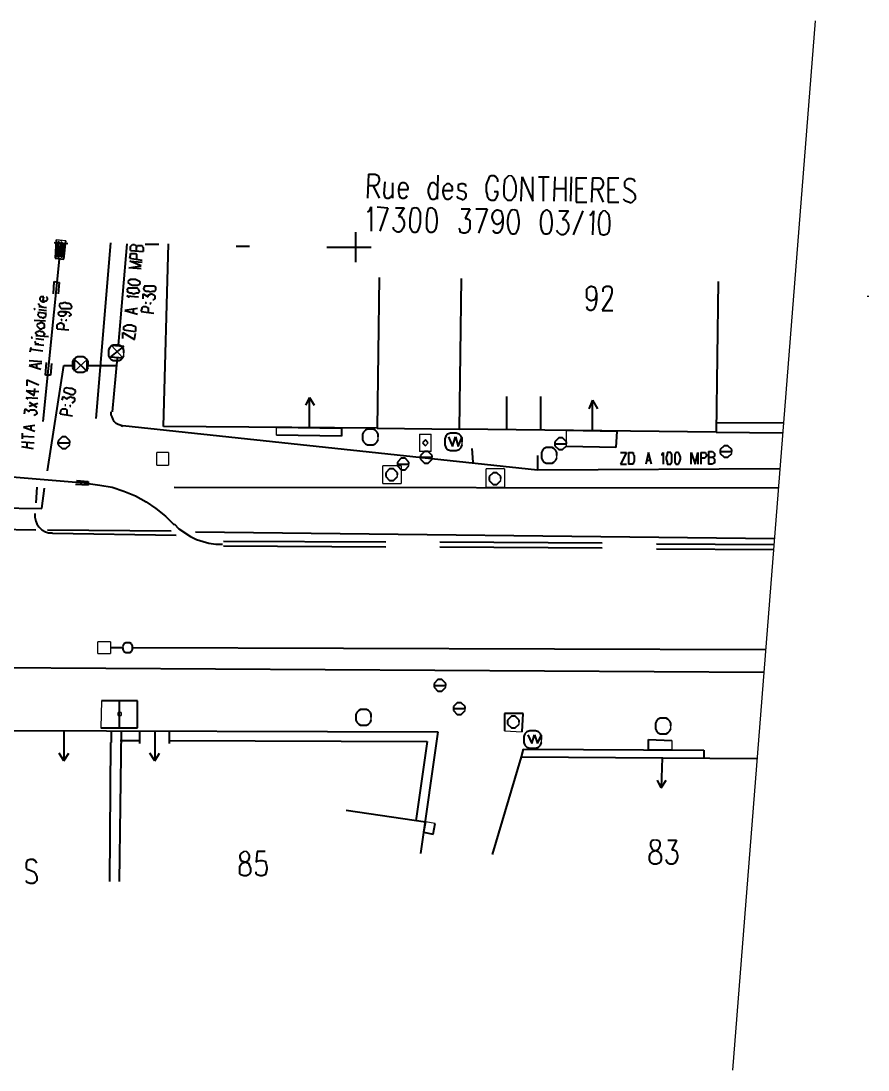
# Model space of a CAD drawing. Header units: inches. Extents: x 4.4 to 73.2, y 8.4 to 48.8.
# Drawn here: x 45.09 to 73.19, y 14.02 to 48.82 of the extents above; entities that cross this region are included whole.
import ezdxf

# ---------------------------------------------------------------- set-up
doc = ezdxf.new("R2010")
doc.units = ezdxf.units.IN
doc.header["$MEASUREMENT"] = 0
doc.layers.add('at_Entity', color=7, linetype='Continuous')

msp = doc.modelspace()

# ---------------------------------------------------------------- linework, layer by layer
msp.add_line((71.441, 48.821), (68.694, 14.019))
at = {"layer": 'at_Entity', "color": 0, "lineweight": 40}
for p, q in [((56.615, 43.742), (56.582, 42.94)), ((56.615, 43.742), (56.839, 43.742)), ((56.839, 43.742), (56.903, 43.71)), ((56.903, 43.71), (56.935, 43.678)), ((56.967, 43.517), (56.903, 43.389)), ((56.935, 43.678), (56.967, 43.581)), ((56.967, 43.581), (56.967, 43.517)), ((58.923, 43.71), (58.891, 42.908)), ((60.591, 43.549), (60.559, 43.485)), ((60.623, 43.646), (60.591, 43.549)), ((60.687, 43.678), (60.623, 43.646)), ((60.783, 43.678), (60.687, 43.678)), ((60.847, 43.646), (60.783, 43.678)), ((60.911, 43.549), (60.847, 43.646)), ((60.911, 43.485), (60.911, 43.549)), ((61.264, 43.678), (61.136, 43.549)), ((61.136, 43.549), (61.136, 43.485)), ((61.424, 43.613), (61.36, 43.678)), ((61.488, 43.485), (61.424, 43.613)), ((61.681, 42.844), (61.713, 43.646)), ((61.713, 43.646), (62.066, 42.844)), ((62.066, 42.844), (62.066, 43.646)), ((62.258, 43.646), (62.611, 43.646)), ((62.418, 43.646), (62.418, 42.844)), ((62.803, 43.646), (62.771, 42.844)), ((63.156, 43.646), (63.156, 42.844)), ((63.348, 43.646), (63.316, 42.844)), ((63.509, 43.613), (63.509, 42.812)), ((63.509, 43.613), (63.861, 43.613)), ((64.054, 43.613), (64.022, 42.812)), ((64.054, 43.613), (64.278, 43.613)), ((64.278, 43.613), (64.342, 43.581)), ((64.342, 43.581), (64.374, 43.549)), ((64.374, 43.549), (64.406, 43.453)), ((64.567, 43.613), (64.567, 42.812)), ((64.567, 43.613), (64.919, 43.613)), ((65.176, 43.549), (65.112, 43.485)), ((65.24, 43.581), (65.176, 43.549)), ((65.336, 43.581), (65.24, 43.581)), ((65.432, 43.549), (65.336, 43.581)), ((65.465, 43.485), (65.432, 43.549)), ((56.839, 43.357), (56.582, 43.357)), ((56.775, 43.357), (56.967, 42.94)), ((56.903, 43.389), (56.839, 43.357)), ((57.16, 43.485), (57.128, 43.1)), ((57.416, 43.453), (57.416, 42.94)), ((57.641, 43.357), (57.609, 43.229)), ((57.609, 43.229), (57.929, 43.229)), ((57.609, 43.229), (57.609, 43.165)), ((57.609, 43.165), (57.641, 43.036)), ((57.673, 43.421), (57.641, 43.357)), ((57.737, 43.453), (57.673, 43.421)), ((57.801, 43.453), (57.737, 43.453)), ((57.865, 43.421), (57.801, 43.453)), ((57.897, 43.389), (57.865, 43.421)), ((57.929, 43.293), (57.897, 43.389)), ((57.929, 43.229), (57.929, 43.293)), ((58.667, 43.421), (58.603, 43.229)), ((58.603, 43.229), (58.603, 43.133)), ((58.731, 43.453), (58.667, 43.421)), ((58.795, 43.453), (58.731, 43.453)), ((58.923, 43.325), (58.795, 43.453)), ((59.116, 43.325), (59.084, 43.197)), ((59.084, 43.197), (59.404, 43.197)), ((59.084, 43.197), (59.084, 43.133)), ((59.212, 43.421), (59.116, 43.325)), ((59.308, 43.421), (59.212, 43.421)), ((59.372, 43.357), (59.308, 43.421)), ((59.404, 43.293), (59.372, 43.357)), ((59.404, 43.197), (59.404, 43.293)), ((59.693, 43.421), (59.597, 43.389)), ((59.597, 43.389), (59.597, 43.229)), ((59.597, 43.229), (59.661, 43.197)), ((59.661, 43.197), (59.789, 43.165)), ((59.757, 43.421), (59.693, 43.421)), ((59.853, 43.389), (59.757, 43.421)), ((59.789, 43.165), (59.853, 43.1)), ((59.853, 43.325), (59.853, 43.389)), ((60.559, 43.485), (60.526, 43.389)), ((60.526, 43.389), (60.526, 43.165)), ((60.526, 43.165), (60.559, 43.068)), ((60.783, 43.165), (60.911, 43.165)), ((60.911, 43.068), (60.911, 43.165)), ((61.136, 43.485), (61.104, 43.357)), ((61.104, 43.357), (61.104, 43.068)), ((61.521, 43.357), (61.488, 43.485)), ((61.488, 43.036), (61.521, 43.165)), ((61.521, 43.165), (61.521, 43.357)), ((62.771, 43.261), (63.156, 43.261)), ((63.509, 43.261), (63.733, 43.261)), ((64.278, 43.229), (64.022, 43.229)), ((64.214, 43.229), (64.406, 42.812)), ((64.342, 43.261), (64.278, 43.229)), ((64.406, 43.389), (64.342, 43.261)), ((64.406, 43.453), (64.406, 43.389)), ((64.567, 43.229), (64.791, 43.229)), ((65.112, 43.485), (65.112, 43.325)), ((65.112, 43.325), (65.144, 43.293)), ((65.144, 43.293), (65.208, 43.261)), ((65.208, 43.261), (65.368, 43.165)), ((65.368, 43.165), (65.432, 43.1)), ((57.128, 43.1), (57.16, 42.972)), ((57.16, 42.972), (57.224, 42.94)), ((57.224, 42.94), (57.288, 42.94)), ((57.288, 42.94), (57.352, 42.972)), ((57.352, 42.972), (57.416, 43.068)), ((57.641, 43.036), (57.673, 42.972)), ((57.673, 42.972), (57.737, 42.94)), ((57.737, 42.94), (57.801, 42.94)), ((57.801, 42.94), (57.865, 42.972)), ((57.865, 42.972), (57.897, 43.036)), ((58.603, 43.133), (58.667, 42.94)), ((58.667, 42.94), (58.731, 42.908)), ((58.731, 42.908), (58.795, 42.908)), ((58.795, 42.908), (58.859, 42.94)), ((58.859, 42.94), (58.891, 43.004)), ((59.084, 43.133), (59.116, 43.004)), ((59.116, 43.004), (59.148, 42.94)), ((59.148, 42.94), (59.212, 42.908)), ((59.212, 42.908), (59.276, 42.908)), ((59.276, 42.908), (59.34, 42.94)), ((59.34, 42.94), (59.404, 43.004)), ((59.597, 42.94), (59.565, 43.004)), ((59.693, 42.908), (59.597, 42.94)), ((59.757, 42.876), (59.693, 42.908)), ((59.821, 42.94), (59.757, 42.876)), ((59.853, 43.004), (59.821, 42.94)), ((59.853, 43.1), (59.853, 43.004)), ((60.559, 43.068), (60.559, 43.004)), ((60.559, 43.004), (60.623, 42.908)), ((60.623, 42.908), (60.687, 42.876)), ((60.687, 42.876), (60.783, 42.876)), ((60.783, 42.876), (60.847, 42.908)), ((60.847, 42.908), (60.879, 42.972)), ((60.879, 42.972), (60.911, 43.068)), ((61.104, 43.068), (61.136, 42.972)), ((61.136, 42.972), (61.232, 42.876)), ((61.232, 42.876), (61.36, 42.876)), ((61.36, 42.876), (61.456, 42.972)), ((61.456, 42.972), (61.488, 43.036)), ((63.509, 42.812), (63.861, 42.812)), ((64.567, 42.812), (64.919, 42.812)), ((65.144, 42.844), (65.08, 42.908)), ((65.24, 42.812), (65.144, 42.844)), ((65.336, 42.78), (65.24, 42.812)), ((65.465, 42.908), (65.336, 42.78)), ((65.432, 43.1), (65.465, 43.004)), ((65.465, 43.004), (65.465, 42.908)), ((56.582, 42.491), (56.647, 42.523)), ((56.647, 42.523), (56.711, 42.652)), ((56.711, 42.652), (56.711, 41.85)), ((56.903, 42.652), (57.256, 42.619)), ((57.256, 42.619), (56.999, 41.85)), ((57.512, 42.619), (57.801, 42.619)), ((57.801, 42.619), (57.609, 42.331)), ((58.025, 42.459), (57.993, 42.267)), ((58.057, 42.587), (58.025, 42.459)), ((58.154, 42.619), (58.057, 42.587)), ((58.282, 42.587), (58.186, 42.619)), ((58.346, 42.459), (58.282, 42.587)), ((58.346, 42.138), (58.346, 42.459)), ((58.57, 42.459), (58.538, 42.267)), ((58.603, 42.587), (58.57, 42.459)), ((58.699, 42.619), (58.603, 42.587)), ((58.827, 42.555), (58.731, 42.619)), ((58.859, 42.459), (58.827, 42.555)), ((58.891, 42.267), (58.859, 42.459)), ((59.693, 42.587), (59.981, 42.587)), ((59.981, 42.587), (59.821, 42.267)), ((60.174, 42.587), (60.559, 42.587)), ((60.559, 42.587), (60.27, 41.786)), ((60.719, 42.331), (60.751, 42.459)), ((60.751, 42.459), (60.815, 42.523)), ((60.815, 42.523), (60.879, 42.555)), ((60.879, 42.555), (60.911, 42.555)), ((60.911, 42.555), (61.007, 42.523)), ((61.007, 42.523), (61.04, 42.459)), ((61.04, 42.459), (61.072, 42.299)), ((61.328, 42.523), (61.264, 42.395)), ((61.392, 42.555), (61.328, 42.523)), ((61.553, 42.523), (61.456, 42.555)), ((61.585, 42.395), (61.553, 42.523)), ((62.418, 42.491), (62.354, 42.395)), ((62.515, 42.555), (62.418, 42.491)), ((62.643, 42.491), (62.547, 42.555)), ((62.675, 42.395), (62.643, 42.491)), ((62.931, 42.523), (63.252, 42.523)), ((63.252, 42.523), (63.06, 42.235)), ((63.733, 42.523), (63.412, 41.722)), ((63.99, 42.395), (64.086, 42.523)), ((64.086, 42.523), (64.054, 41.722)), ((64.342, 42.459), (64.278, 42.363)), ((64.406, 42.523), (64.342, 42.459)), ((64.535, 42.459), (64.471, 42.523)), ((64.599, 42.363), (64.535, 42.459)), ((57.609, 42.331), (57.705, 42.331)), ((57.705, 42.331), (57.737, 42.267)), ((57.737, 42.267), (57.769, 42.235)), ((57.769, 42.235), (57.801, 42.138)), ((57.801, 42.138), (57.801, 42.042)), ((57.993, 42.267), (57.993, 41.978)), ((58.314, 41.978), (58.346, 42.138)), ((58.538, 42.267), (58.538, 41.946)), ((58.859, 41.946), (58.891, 42.138)), ((58.891, 42.138), (58.891, 42.267)), ((59.821, 42.267), (59.885, 42.267)), ((59.885, 42.267), (59.949, 42.235)), ((59.949, 42.235), (59.981, 42.203)), ((59.981, 42.203), (59.981, 41.914)), ((60.719, 42.299), (60.719, 42.331)), ((60.751, 42.203), (60.719, 42.299)), ((60.815, 42.106), (60.751, 42.203)), ((61.04, 42.171), (60.975, 42.106)), ((61.072, 42.299), (61.04, 42.171)), ((61.072, 42.299), (61.072, 42.106)), ((61.264, 42.395), (61.232, 42.203)), ((61.232, 42.203), (61.232, 42.106)), ((61.617, 42.203), (61.585, 42.395)), ((61.617, 42.106), (61.617, 42.203)), ((62.354, 42.395), (62.322, 42.203)), ((62.322, 42.203), (62.322, 42.074)), ((62.707, 42.203), (62.675, 42.395)), ((62.707, 42.074), (62.707, 42.203)), ((63.06, 42.235), (63.156, 42.235)), ((63.156, 42.235), (63.188, 42.171)), ((63.188, 42.171), (63.22, 42.138)), ((63.22, 42.138), (63.252, 42.042)), ((63.957, 42.363), (63.99, 42.395)), ((64.278, 42.363), (64.246, 42.171)), ((64.246, 42.171), (64.246, 42.042)), ((64.631, 42.171), (64.599, 42.363)), ((64.631, 42.042), (64.631, 42.171)), ((57.448, 41.914), (57.448, 41.978)), ((57.48, 41.882), (57.448, 41.914)), ((57.576, 41.818), (57.48, 41.882)), ((57.641, 41.818), (57.576, 41.818)), ((57.705, 41.85), (57.641, 41.818)), ((57.769, 41.946), (57.705, 41.85)), ((57.801, 42.042), (57.769, 41.946)), ((57.993, 41.978), (58.057, 41.85)), ((58.057, 41.85), (58.122, 41.818)), ((58.122, 41.818), (58.186, 41.818)), ((58.186, 41.818), (58.25, 41.85)), ((58.25, 41.85), (58.314, 41.978)), ((58.538, 41.946), (58.603, 41.85)), ((58.603, 41.85), (58.667, 41.818)), ((58.667, 41.818), (58.731, 41.818)), ((58.731, 41.818), (58.795, 41.85)), ((58.795, 41.85), (58.859, 41.946)), ((59.661, 41.882), (59.629, 41.946)), ((59.661, 41.818), (59.661, 41.882)), ((59.757, 41.786), (59.661, 41.818)), ((59.821, 41.786), (59.757, 41.786)), ((59.917, 41.818), (59.821, 41.786)), ((59.981, 41.914), (59.917, 41.818)), ((60.783, 41.818), (60.751, 41.882)), ((60.847, 41.786), (60.783, 41.818)), ((60.879, 42.074), (60.815, 42.106)), ((60.911, 41.786), (60.847, 41.786)), ((60.911, 42.074), (60.879, 42.074)), ((60.975, 42.106), (60.911, 42.074)), ((60.975, 41.818), (60.911, 41.786)), ((61.04, 41.914), (60.975, 41.818)), ((61.072, 42.106), (61.04, 41.914)), ((61.232, 42.106), (61.264, 41.914)), ((61.264, 41.914), (61.328, 41.786)), ((61.328, 41.786), (61.392, 41.754)), ((61.456, 41.754), (61.521, 41.786)), ((61.521, 41.786), (61.585, 41.914)), ((61.585, 41.914), (61.617, 42.106)), ((62.322, 42.074), (62.354, 41.882)), ((62.354, 41.882), (62.418, 41.786)), ((62.418, 41.786), (62.482, 41.754)), ((62.547, 41.754), (62.611, 41.786)), ((62.611, 41.786), (62.675, 41.882)), ((62.675, 41.882), (62.707, 42.074)), ((62.899, 41.818), (62.867, 41.882)), ((62.996, 41.722), (62.899, 41.818)), ((63.22, 41.85), (63.156, 41.754)), ((63.252, 41.946), (63.22, 41.85)), ((63.252, 42.042), (63.252, 41.946)), ((64.246, 42.042), (64.278, 41.85)), ((64.278, 41.85), (64.31, 41.754)), ((64.535, 41.754), (64.599, 41.85)), ((64.599, 41.85), (64.631, 42.042)), ((61.392, 41.754), (61.456, 41.754)), ((62.482, 41.754), (62.547, 41.754)), ((63.092, 41.722), (62.996, 41.722)), ((63.156, 41.754), (63.092, 41.722)), ((64.31, 41.754), (64.406, 41.722)), ((64.406, 41.722), (64.439, 41.722)), ((64.439, 41.722), (64.535, 41.754)), ((63.925, 39.99), (63.99, 40.022)), ((63.99, 40.022), (64.022, 40.022)), ((64.022, 40.022), (64.118, 39.99)), ((64.439, 39.99), (64.503, 40.022)), ((64.503, 40.022), (64.599, 40.022)), ((64.599, 40.022), (64.663, 39.99)), ((63.861, 39.926), (63.925, 39.99)), ((63.861, 39.637), (63.861, 39.926)), ((64.118, 39.99), (64.15, 39.926)), ((64.15, 39.926), (64.182, 39.766)), ((64.182, 39.766), (64.15, 39.637)), ((64.182, 39.766), (64.182, 39.573)), ((64.406, 39.926), (64.439, 39.99)), ((64.406, 39.83), (64.406, 39.926)), ((64.695, 39.798), (64.631, 39.605)), ((64.663, 39.99), (64.695, 39.926)), ((64.695, 39.926), (64.695, 39.798)), ((73.192, 39.669), (73.192, 39.702)), ((63.925, 39.573), (63.861, 39.637)), ((63.893, 39.253), (63.861, 39.349)), ((63.99, 39.541), (63.925, 39.573)), ((64.022, 39.541), (63.99, 39.541)), ((64.118, 39.573), (64.022, 39.541)), ((64.15, 39.381), (64.086, 39.253)), ((64.15, 39.637), (64.118, 39.573)), ((64.182, 39.573), (64.15, 39.381)), ((64.631, 39.605), (64.374, 39.221)), ((63.957, 39.221), (63.893, 39.253)), ((64.022, 39.221), (63.957, 39.221)), ((64.086, 39.253), (64.022, 39.221)), ((64.374, 39.221), (64.727, 39.221)), ((54.659, 36.335), (54.53, 36.078)), ((54.659, 35.341), (54.659, 36.335)), ((54.659, 36.335), (54.819, 36.078)), ((64.054, 36.238), (63.925, 35.95)), ((64.054, 35.212), (64.054, 36.238)), ((64.054, 36.238), (64.214, 35.95)), ((53.568, 35.341), (55.717, 35.309)), ((55.717, 35.309), (55.717, 35.052)), ((63.188, 35.244), (64.855, 35.212)), ((64.855, 35.212), (64.823, 34.667)), ((55.717, 35.052), (53.568, 35.084)), ((58.506, 34.924), (58.41, 34.828)), ((58.41, 34.828), (58.506, 34.731)), ((58.603, 34.828), (58.506, 34.924)), ((64.823, 34.667), (63.188, 34.699)), ((46.514, 25.272), (46.514, 24.278)), ((48.085, 25.272), (48.085, 24.887)), ((49.015, 25.272), (49.015, 24.855)), ((49.528, 25.272), (49.528, 24.278)), ((50.009, 25.272), (50.009, 24.855)), ((65.914, 24.631), (65.914, 24.983)), ((65.914, 24.983), (66.683, 24.951)), ((46.514, 24.278), (46.354, 24.535)), ((46.514, 24.278), (46.674, 24.535)), ((49.528, 24.278), (49.368, 24.535)), ((49.528, 24.278), (49.688, 24.535)), ((61.745, 24.663), (61.681, 24.406)), ((61.745, 24.663), (67.741, 24.631)), ((66.683, 24.631), (65.914, 24.631)), ((66.362, 24.374), (66.33, 23.38)), ((67.741, 24.631), (67.741, 24.374)), ((66.33, 23.38), (66.202, 23.637)), ((66.33, 23.38), (66.491, 23.637)), ((58.506, 22.258), (58.442, 21.905)), ((58.763, 21.841), (58.827, 22.194)), ((58.442, 21.905), (58.763, 21.841)), ((66.01, 21.617), (65.978, 21.552)), ((66.074, 21.649), (66.01, 21.617)), ((66.266, 21.617), (66.17, 21.649)), ((66.298, 21.552), (66.266, 21.617)), ((66.555, 21.649), (66.843, 21.649)), ((66.843, 21.649), (66.683, 21.328)), ((52.478, 21.264), (52.382, 21.2)), ((65.978, 21.552), (65.978, 21.456)), ((65.978, 21.456), (66.042, 21.328)), ((65.978, 21.2), (66.042, 21.264)), ((66.042, 21.328), (66.17, 21.296)), ((66.042, 21.264), (66.106, 21.296)), ((66.106, 21.296), (66.202, 21.328)), ((66.17, 21.296), (66.234, 21.264)), ((66.202, 21.328), (66.266, 21.392)), ((66.234, 21.264), (66.298, 21.2)), ((66.266, 21.392), (66.298, 21.456)), ((66.298, 21.456), (66.298, 21.552)), ((66.683, 21.328), (66.747, 21.328)), ((66.747, 21.328), (66.811, 21.296)), ((66.811, 21.296), (66.843, 21.264)), ((66.843, 21.264), (66.875, 21.136)), ((45.295, 20.975), (45.263, 20.879)), ((45.392, 21.007), (45.295, 20.975)), ((45.488, 21.007), (45.392, 21.007)), ((45.584, 20.943), (45.488, 21.007)), ((45.616, 20.879), (45.584, 20.943)), ((52.382, 21.2), (52.35, 21.136)), ((52.35, 21.136), (52.35, 21.071)), ((52.35, 21.071), (52.382, 20.975)), ((52.382, 20.975), (52.446, 20.943)), ((65.946, 21.104), (65.978, 21.2)), ((65.946, 21.007), (65.946, 21.104)), ((65.978, 20.911), (65.946, 21.007)), ((66.01, 20.879), (65.978, 20.911)), ((66.298, 20.911), (66.266, 20.879)), ((66.298, 21.2), (66.33, 21.104)), ((66.33, 21.007), (66.298, 20.911)), ((66.33, 21.104), (66.33, 21.007)), ((66.523, 20.911), (66.491, 21.007)), ((66.555, 20.879), (66.523, 20.911)), ((66.843, 20.975), (66.779, 20.879)), ((66.875, 21.071), (66.843, 20.975)), ((66.875, 21.136), (66.875, 21.071)), ((45.263, 20.879), (45.263, 20.719)), ((45.263, 20.719), (45.295, 20.687)), ((45.295, 20.687), (45.36, 20.655)), ((45.36, 20.655), (45.52, 20.59)), ((45.52, 20.59), (45.584, 20.526)), ((66.074, 20.847), (66.01, 20.879)), ((66.17, 20.847), (66.074, 20.847)), ((66.266, 20.879), (66.17, 20.847)), ((66.619, 20.847), (66.555, 20.879)), ((66.715, 20.847), (66.619, 20.847)), ((66.779, 20.879), (66.715, 20.847)), ((45.295, 20.238), (45.263, 20.302)), ((45.392, 20.206), (45.295, 20.238)), ((45.488, 20.206), (45.392, 20.206)), ((45.552, 20.238), (45.488, 20.206)), ((45.616, 20.302), (45.552, 20.238)), ((45.584, 20.526), (45.584, 20.494)), ((45.584, 20.494), (45.616, 20.43)), ((45.616, 20.43), (45.616, 20.302))]:
    msp.add_line(p, q, dxfattribs=at)
at = {"layer": 'at_Entity', "color": 0}
for p, q in [((61.36, 43.678), (61.264, 43.678)), ((58.186, 42.619), (58.154, 42.619)), ((58.731, 42.619), (58.699, 42.619)), ((61.456, 42.555), (61.392, 42.555)), ((62.547, 42.555), (62.515, 42.555)), ((64.471, 42.523), (64.406, 42.523)), ((53.568, 35.084), (53.568, 35.341)), ((63.188, 34.699), (63.188, 35.244)), ((58.314, 35.116), (58.699, 35.116)), ((58.314, 35.116), (58.314, 34.539)), ((58.506, 34.731), (58.603, 34.828)), ((58.699, 34.539), (58.699, 35.116)), ((58.699, 34.539), (58.314, 34.539)), ((66.683, 24.951), (66.683, 24.631)), ((58.827, 22.194), (58.506, 22.258)), ((66.17, 21.649), (66.074, 21.649))]:
    msp.add_line(p, q, dxfattribs=at)
at = {"layer": 'at_Entity', "color": 7, "lineweight": 40}
for p, q in [((56.198, 41.305), (56.198, 41.818)), ((46.642, 41.433), (46.193, 41.465)), ((49.656, 41.401), (49.207, 41.401)), ((52.67, 41.337), (52.222, 41.337)), ((55.685, 41.305), (55.236, 41.305)), ((56.198, 41.305), (55.685, 41.305)), ((56.711, 41.305), (56.198, 41.305)), ((56.198, 40.824), (56.198, 41.305)), ((45.68, 39.413), (45.68, 39.445)), ((45.744, 39.349), (45.68, 39.413)), ((45.68, 39.349), (45.937, 39.317)), ((45.744, 39.669), (45.712, 39.637)), ((45.712, 39.637), (45.712, 39.573)), ((45.712, 39.573), (45.744, 39.541)), ((45.841, 39.669), (45.744, 39.669)), ((45.744, 39.541), (45.808, 39.509)), ((45.808, 39.317), (45.744, 39.349)), ((45.808, 39.509), (45.841, 39.669)), ((45.808, 39.509), (45.841, 39.509)), ((45.841, 39.509), (45.905, 39.541)), ((45.905, 39.541), (45.937, 39.541)), ((45.969, 39.637), (45.937, 39.669)), ((45.937, 39.541), (45.969, 39.573)), ((45.969, 39.573), (45.969, 39.637)), ((46.386, 39.445), (46.354, 39.413)), ((46.354, 39.381), (46.386, 39.317)), ((46.45, 39.445), (46.386, 39.445)), ((46.546, 39.477), (46.45, 39.445)), ((46.61, 39.445), (46.546, 39.477)), ((46.674, 39.445), (46.61, 39.445)), ((46.738, 39.413), (46.674, 39.445)), ((46.77, 39.349), (46.738, 39.413)), ((46.77, 39.317), (46.77, 39.349)), ((45.552, 39.285), (45.52, 39.253)), ((45.552, 39.253), (45.552, 39.285)), ((45.648, 39.156), (45.937, 39.124)), ((45.712, 39.156), (45.648, 39.092)), ((45.648, 39.092), (45.648, 39.06)), ((45.648, 39.06), (45.712, 38.996)), ((45.68, 39.253), (45.937, 39.221)), ((45.712, 38.996), (45.776, 38.996)), ((45.776, 38.996), (45.808, 38.964)), ((45.808, 38.964), (45.873, 38.996)), ((45.937, 39.06), (45.873, 39.124)), ((45.873, 38.996), (45.905, 38.996)), ((45.905, 39.028), (45.937, 39.06)), ((45.905, 38.996), (45.905, 39.028)), ((46.322, 39.124), (46.386, 39.188)), ((46.354, 39.06), (46.322, 39.124)), ((46.386, 39.028), (46.354, 39.06)), ((46.386, 39.317), (46.418, 39.285)), ((46.386, 39.188), (46.578, 39.188)), ((46.514, 39.028), (46.386, 39.028)), ((46.418, 39.285), (46.738, 39.285)), ((46.482, 39.188), (46.514, 39.156)), ((46.514, 39.156), (46.578, 39.156)), ((46.578, 39.092), (46.514, 39.028)), ((46.578, 39.188), (46.674, 39.156)), ((46.578, 39.156), (46.578, 39.092)), ((46.674, 39.156), (46.738, 39.092)), ((46.706, 39.028), (46.674, 39.028)), ((46.738, 39.06), (46.706, 39.028)), ((46.738, 39.285), (46.77, 39.317)), ((46.738, 39.092), (46.738, 39.06)), ((45.52, 38.9), (45.905, 38.868)), ((45.648, 38.772), (45.616, 38.74)), ((45.616, 38.707), (45.712, 38.611)), ((45.68, 38.772), (45.648, 38.772)), ((45.744, 38.804), (45.68, 38.772)), ((45.776, 38.804), (45.744, 38.804)), ((45.84, 38.772), (45.776, 38.804)), ((45.776, 38.611), (45.808, 38.643)), ((45.808, 38.643), (45.873, 38.643)), ((45.873, 38.74), (45.84, 38.772)), ((45.873, 38.643), (45.873, 38.74)), ((46.289, 38.74), (46.322, 38.772)), ((46.289, 38.611), (46.289, 38.74)), ((46.322, 38.772), (46.386, 38.804)), ((46.386, 38.804), (46.418, 38.804)), ((46.45, 38.9), (46.418, 38.932)), ((46.418, 38.9), (46.45, 38.9)), ((46.418, 38.804), (46.482, 38.772)), ((46.482, 38.772), (46.514, 38.707)), ((46.514, 38.707), (46.482, 38.579)), ((46.578, 38.9), (46.578, 38.868)), ((46.578, 38.868), (46.61, 38.9)), ((46.61, 38.9), (46.578, 38.9)), ((45.456, 38.323), (45.424, 38.323)), ((45.456, 38.291), (45.456, 38.323)), ((45.584, 38.483), (45.616, 38.515)), ((45.584, 38.451), (45.584, 38.483)), ((45.648, 38.387), (45.584, 38.451)), ((45.584, 38.387), (46.001, 38.355)), ((45.584, 38.291), (45.841, 38.259)), ((45.616, 38.515), (45.648, 38.515)), ((45.648, 38.515), (45.712, 38.547)), ((45.712, 38.611), (45.776, 38.611)), ((45.712, 38.547), (45.744, 38.515)), ((45.744, 38.515), (45.808, 38.515)), ((45.808, 38.515), (45.873, 38.451)), ((45.873, 38.419), (45.808, 38.355)), ((45.873, 38.451), (45.873, 38.419)), ((46.289, 38.611), (46.674, 38.579)), ((45.392, 37.842), (45.424, 38.002)), ((45.424, 37.938), (45.808, 37.874)), ((45.552, 38.162), (45.584, 38.194)), ((45.616, 38.098), (45.552, 38.162)), ((45.552, 38.098), (45.84, 38.066)), ((45.68, 38.098), (45.616, 38.098)), ((45.359, 37.553), (45.776, 37.521)), ((45.776, 37.457), (45.359, 37.393)), ((45.359, 37.393), (45.744, 37.265)), ((45.616, 37.297), (45.616, 37.457)), ((45.295, 36.912), (45.68, 36.751)), ((45.295, 36.719), (45.295, 36.912)), ((45.263, 36.559), (45.52, 36.399)), ((45.263, 36.559), (45.68, 36.527)), ((45.52, 36.399), (45.552, 36.623)), ((45.327, 36.271), (45.263, 36.335)), ((45.263, 36.335), (45.648, 36.303)), ((45.199, 35.79), (45.231, 35.95)), ((45.231, 35.95), (45.359, 35.854)), ((45.359, 36.174), (45.616, 36.014)), ((45.359, 36.046), (45.648, 36.142)), ((45.359, 35.886), (45.392, 35.918)), ((45.359, 35.854), (45.359, 35.886)), ((45.392, 35.918), (45.552, 35.918)), ((45.552, 35.918), (45.584, 35.886)), ((45.584, 35.886), (45.616, 35.822)), ((45.552, 35.757), (45.52, 35.725)), ((45.584, 35.757), (45.552, 35.757)), ((45.616, 35.79), (45.584, 35.757)), ((45.616, 35.822), (45.616, 35.79)), ((45.552, 35.405), (45.167, 35.341)), ((45.167, 35.341), (45.552, 35.212)), ((45.424, 35.244), (45.424, 35.405)), ((45.103, 34.86), (45.52, 34.828)), ((45.135, 34.956), (45.135, 35.148)), ((45.135, 35.052), (45.52, 35.02)), ((45.295, 34.667), (45.295, 34.86)), ((45.103, 34.699), (45.488, 34.635)), ((52.638, 21.2), (52.574, 21.264)), ((52.927, 21.264), (52.895, 20.911)), ((53.184, 21.264), (52.927, 21.264)), ((52.414, 20.879), (52.606, 20.943)), ((52.446, 20.943), (52.638, 20.879)), ((52.606, 20.943), (52.638, 20.975)), ((52.67, 21.136), (52.638, 21.2)), ((52.638, 20.975), (52.67, 21.071)), ((52.67, 21.071), (52.67, 21.136)), ((52.895, 20.911), (52.927, 20.943)), ((52.927, 20.943), (53.023, 20.975)), ((53.023, 20.975), (53.087, 20.975)), ((53.087, 20.975), (53.184, 20.943)), ((53.184, 20.943), (53.216, 20.879)), ((52.35, 20.783), (52.414, 20.879)), ((52.35, 20.526), (52.35, 20.783)), ((52.638, 20.879), (52.67, 20.783)), ((52.67, 20.783), (52.703, 20.719)), ((52.703, 20.59), (52.67, 20.526)), ((52.703, 20.719), (52.703, 20.59)), ((52.895, 20.526), (52.895, 20.59)), ((53.216, 20.558), (53.184, 20.494)), ((53.216, 20.879), (53.248, 20.751)), ((53.248, 20.687), (53.216, 20.558)), ((53.248, 20.751), (53.248, 20.687)), ((52.382, 20.494), (52.35, 20.526)), ((52.478, 20.462), (52.382, 20.494)), ((52.574, 20.462), (52.478, 20.462)), ((52.638, 20.494), (52.574, 20.462)), ((52.67, 20.526), (52.638, 20.494)), ((52.927, 20.494), (52.895, 20.526)), ((53.023, 20.462), (52.927, 20.494)), ((53.087, 20.462), (53.023, 20.462)), ((53.184, 20.494), (53.087, 20.462))]:
    msp.add_line(p, q, dxfattribs=at)
at = {"layer": 'at_Entity', "color": 1, "lineweight": 40}
for p, q in [((46.257, 41.561), (46.225, 40.952)), ((46.322, 41.497), (46.257, 40.984)), ((46.322, 40.984), (46.354, 41.497)), ((46.354, 41.497), (46.322, 41.497)), ((46.418, 41.497), (46.354, 40.984)), ((46.418, 41.529), (46.418, 41.561)), ((46.45, 41.465), (46.418, 41.497)), ((46.418, 40.984), (46.45, 41.465)), ((46.514, 41.465), (46.45, 40.984)), ((46.514, 40.92), (46.578, 41.529)), ((46.354, 40.92), (45.808, 35.533)), ((46.225, 40.952), (46.514, 40.92)), ((46.354, 40.984), (46.322, 40.984)), ((46.354, 40.952), (46.354, 40.92)), ((46.45, 40.984), (46.418, 40.984)), ((47.316, 33.481), (41.928, 33.93)), ((47.316, 33.481), (47.7, 33.417)), ((47.7, 33.417), (48.117, 33.353)), ((45.616, 33.353), (45.584, 32.84)), ((48.117, 33.353), (48.502, 33.224)), ((48.502, 33.224), (48.887, 33.064)), ((48.887, 33.064), (49.239, 32.872)), ((49.239, 32.872), (49.56, 32.647)), ((45.552, 32.487), (45.552, 32.359)), ((49.56, 32.647), (49.881, 32.391)), ((49.881, 32.391), (50.169, 32.102)), ((45.552, 32.359), (45.584, 32.23)), ((45.584, 32.23), (45.616, 32.134)), ((45.616, 32.134), (45.68, 32.038)), ((45.68, 32.038), (45.776, 31.942)), ((50.169, 32.134), (50.33, 31.974)), ((45.776, 31.942), (45.905, 31.877)), ((45.905, 31.877), (46.001, 31.845)), ((46.001, 31.845), (46.129, 31.845)), ((50.233, 31.749), (46.129, 31.813)), ((50.33, 31.974), (50.714, 31.717)), ((50.714, 31.717), (50.907, 31.621)), ((50.907, 31.621), (51.131, 31.557)), ((51.131, 31.557), (51.324, 31.493)), ((51.324, 31.493), (51.548, 31.461)), ((51.548, 31.461), (51.773, 31.461)), ((57.192, 31.525), (51.805, 31.557)), ((57.192, 31.364), (51.805, 31.397)), ((64.374, 31.493), (58.987, 31.525)), ((64.374, 31.332), (58.987, 31.364)), ((70.069, 31.437), (66.17, 31.461)), ((70.057, 31.277), (66.17, 31.3))]:
    msp.add_line(p, q, dxfattribs=at)
at = {"layer": 'at_Entity', "color": 1}
msp.add_line((46.578, 41.529), (46.257, 41.561), dxfattribs=at)
at = {"layer": 'at_Entity', "color": 8, "lineweight": 40, "true_color": 0x828282}
for p, q in [((48.053, 41.465), (47.572, 35.629)), ((46.161, 39.766), (46.193, 40.182)), ((46.193, 40.182), (46.354, 40.15)), ((46.354, 40.15), (46.322, 39.766)), ((48.021, 37.97), (47.989, 37.906)), ((48.085, 38.034), (48.021, 37.97)), ((48.149, 38.066), (48.085, 38.034)), ((48.342, 38.066), (48.149, 38.066)), ((48.406, 38.034), (48.342, 38.066)), ((48.47, 37.97), (48.406, 38.034)), ((48.502, 37.906), (48.47, 37.97)), ((46.899, 37.649), (46.835, 37.585)), ((46.963, 37.681), (46.899, 37.649)), ((47.155, 37.681), (46.963, 37.681)), ((47.219, 37.649), (47.155, 37.681)), ((47.283, 37.585), (47.219, 37.649)), ((47.989, 37.906), (47.989, 37.713)), ((47.989, 37.713), (48.021, 37.649)), ((48.021, 37.649), (48.085, 37.585)), ((48.406, 37.585), (48.47, 37.649)), ((48.47, 37.649), (48.502, 37.713)), ((48.502, 37.81), (48.502, 37.906)), ((45.905, 37.072), (45.937, 37.489)), ((46.097, 37.457), (46.065, 37.072)), ((46.835, 37.585), (46.802, 37.521)), ((46.802, 37.521), (46.802, 37.329)), ((46.802, 37.329), (46.835, 37.265)), ((46.835, 37.265), (46.899, 37.2)), ((47.219, 37.2), (47.283, 37.265)), ((47.316, 37.521), (47.283, 37.585)), ((47.283, 37.265), (47.316, 37.329)), ((47.316, 37.425), (47.316, 37.521)), ((48.085, 37.585), (48.149, 37.553)), ((48.149, 37.553), (48.342, 37.553)), ((48.342, 37.553), (48.406, 37.585)), ((46.065, 37.072), (45.905, 37.072)), ((46.899, 37.2), (46.963, 37.168)), ((46.963, 37.168), (47.155, 37.168)), ((47.155, 37.168), (47.219, 37.2)), ((68.158, 35.501), (70.389, 35.485)), ((56.454, 35.18), (56.422, 35.116)), ((56.518, 35.244), (56.454, 35.18)), ((56.582, 35.276), (56.518, 35.244)), ((56.775, 35.276), (56.582, 35.276)), ((56.839, 35.244), (56.775, 35.276)), ((56.903, 35.18), (56.839, 35.244)), ((56.903, 35.309), (59.629, 35.276)), ((56.935, 35.116), (56.903, 35.18)), ((68.158, 35.18), (70.363, 35.163)), ((46.289, 34.828), (46.706, 34.828)), ((46.45, 35.02), (46.322, 34.892)), ((46.322, 34.892), (46.322, 34.763)), ((46.578, 35.02), (46.45, 35.02)), ((46.706, 34.892), (46.578, 35.02)), ((46.706, 34.828), (46.706, 34.892)), ((56.422, 35.116), (56.422, 34.924)), ((56.422, 34.924), (56.454, 34.86)), ((56.454, 34.86), (56.518, 34.795)), ((56.839, 34.795), (56.903, 34.86)), ((56.903, 34.86), (56.935, 34.924)), ((56.935, 35.02), (56.935, 35.116)), ((59.18, 35.052), (59.148, 34.956)), ((59.148, 34.956), (59.148, 34.763)), ((59.244, 35.116), (59.18, 35.052)), ((59.34, 35.148), (59.244, 35.116)), ((59.276, 35.02), (59.404, 34.699)), ((59.532, 35.148), (59.34, 35.148)), ((59.404, 34.699), (59.5, 35.02)), ((59.5, 35.02), (59.597, 34.699)), ((59.629, 35.116), (59.532, 35.148)), ((59.597, 34.699), (59.725, 35.02)), ((59.693, 35.052), (59.629, 35.116)), ((59.725, 34.956), (59.693, 35.052)), ((59.725, 34.86), (59.725, 34.956)), ((62.931, 34.988), (62.803, 34.86)), ((62.803, 34.86), (62.803, 34.731)), ((63.06, 34.988), (62.931, 34.988)), ((63.188, 34.86), (63.06, 34.988)), ((63.188, 34.795), (63.188, 34.86)), ((46.322, 34.763), (46.45, 34.635)), ((46.45, 34.635), (46.578, 34.635)), ((46.578, 34.635), (46.706, 34.763)), ((56.518, 34.795), (56.582, 34.763)), ((56.582, 34.763), (56.775, 34.763)), ((56.775, 34.763), (56.839, 34.795)), ((58.474, 34.539), (58.346, 34.411)), ((58.603, 34.539), (58.474, 34.539)), ((58.731, 34.411), (58.603, 34.539)), ((59.148, 34.763), (59.18, 34.667)), ((59.18, 34.667), (59.244, 34.603)), ((59.244, 34.603), (59.34, 34.571)), ((59.34, 34.571), (59.532, 34.571)), ((59.532, 34.571), (59.629, 34.603)), ((59.629, 34.603), (59.693, 34.667)), ((59.693, 34.667), (59.725, 34.763)), ((62.386, 34.571), (62.354, 34.507)), ((62.354, 34.507), (62.354, 34.315)), ((62.45, 34.635), (62.386, 34.571)), ((62.515, 34.667), (62.45, 34.635)), ((62.707, 34.667), (62.515, 34.667)), ((62.771, 34.635), (62.707, 34.667)), ((62.835, 34.571), (62.771, 34.635)), ((62.803, 34.795), (63.188, 34.795)), ((62.803, 34.731), (62.931, 34.603)), ((62.867, 34.507), (62.835, 34.571)), ((62.867, 34.411), (62.867, 34.507)), ((62.931, 34.603), (63.06, 34.603)), ((63.06, 34.603), (63.188, 34.731)), ((68.415, 34.731), (68.286, 34.603)), ((68.286, 34.603), (68.286, 34.475)), ((68.286, 34.539), (68.671, 34.539)), ((68.286, 34.475), (68.415, 34.347)), ((68.543, 34.731), (68.415, 34.731)), ((68.671, 34.603), (68.543, 34.731)), ((68.543, 34.347), (68.671, 34.475)), ((68.671, 34.539), (68.671, 34.603)), ((57.705, 34.315), (57.576, 34.186)), ((57.576, 34.186), (57.576, 34.058)), ((57.576, 34.122), (57.961, 34.122)), ((57.833, 34.315), (57.705, 34.315)), ((57.961, 34.186), (57.833, 34.315)), ((57.961, 34.122), (57.961, 34.186)), ((58.314, 34.347), (58.731, 34.347)), ((58.346, 34.411), (58.346, 34.282)), ((58.346, 34.282), (58.474, 34.154)), ((58.474, 34.154), (58.603, 34.154)), ((58.603, 34.154), (58.731, 34.282)), ((58.731, 34.347), (58.731, 34.411)), ((62.354, 34.315), (62.386, 34.25)), ((62.386, 34.25), (62.45, 34.186)), ((62.45, 34.186), (62.515, 34.154)), ((62.515, 34.154), (62.707, 34.154)), ((62.707, 34.154), (62.771, 34.186)), ((62.771, 34.186), (62.835, 34.25)), ((62.835, 34.25), (62.867, 34.315)), ((68.415, 34.347), (68.543, 34.347)), ((57.32, 33.962), (57.192, 33.834)), ((57.192, 33.834), (57.192, 33.705)), ((57.448, 33.962), (57.32, 33.962)), ((57.576, 33.834), (57.448, 33.962)), ((57.576, 34.058), (57.705, 33.93)), ((57.576, 33.769), (57.576, 33.834)), ((57.705, 33.93), (57.833, 33.93)), ((57.833, 33.93), (57.961, 34.058)), ((60.751, 33.834), (60.623, 33.705)), ((60.879, 33.834), (60.751, 33.834)), ((61.007, 33.705), (60.879, 33.834)), ((47.316, 33.417), (46.899, 33.449)), ((46.931, 33.577), (47.316, 33.545)), ((47.316, 33.545), (47.316, 33.417)), ((57.192, 33.705), (57.32, 33.577)), ((57.32, 33.577), (57.448, 33.577)), ((57.448, 33.577), (57.576, 33.705)), ((60.623, 33.705), (60.623, 33.577)), ((60.623, 33.577), (60.751, 33.449)), ((60.751, 33.449), (60.879, 33.449)), ((60.879, 33.449), (61.007, 33.577)), ((61.007, 33.641), (61.007, 33.705)), ((50.169, 33.353), (70.219, 33.335)), ((48.566, 28.19), (48.502, 28.158)), ((48.694, 28.19), (48.566, 28.19)), ((48.758, 28.158), (48.694, 28.19)), ((48.47, 28.03), (48.053, 28.03)), ((48.502, 28.158), (48.47, 28.094)), ((48.47, 28.03), (48.47, 27.966)), ((48.47, 27.966), (48.502, 27.901)), ((48.502, 27.901), (48.566, 27.869)), ((48.566, 27.869), (48.694, 27.869)), ((48.694, 27.869), (48.758, 27.901)), ((48.791, 28.094), (48.758, 28.158)), ((48.758, 27.901), (48.791, 27.966)), ((48.791, 27.966), (48.791, 28.094)), ((69.795, 27.957), (48.791, 28.03)), ((35.483, 27.42), (69.736, 27.219)), ((58.923, 26.971), (58.795, 26.843)), ((58.795, 26.843), (58.795, 26.715)), ((59.051, 26.971), (58.923, 26.971)), ((59.18, 26.843), (59.051, 26.971)), ((59.18, 26.779), (59.18, 26.843)), ((58.795, 26.779), (59.18, 26.779)), ((58.795, 26.715), (58.923, 26.587)), ((58.923, 26.587), (59.051, 26.587)), ((59.051, 26.587), (59.18, 26.715)), ((48.951, 26.266), (47.764, 26.266)), ((48.342, 26.266), (48.342, 25.368)), ((48.951, 25.368), (48.951, 26.266)), ((59.565, 26.202), (59.436, 26.074)), ((59.693, 26.202), (59.565, 26.202)), ((59.821, 26.074), (59.693, 26.202)), ((56.23, 25.881), (56.198, 25.817)), ((56.198, 25.817), (56.198, 25.625)), ((56.294, 25.945), (56.23, 25.881)), ((56.358, 25.978), (56.294, 25.945)), ((56.55, 25.978), (56.358, 25.978)), ((56.615, 25.945), (56.55, 25.978)), ((56.679, 25.881), (56.615, 25.945)), ((56.711, 25.817), (56.679, 25.881)), ((56.711, 25.721), (56.711, 25.817)), ((59.436, 26.074), (59.436, 25.945)), ((59.436, 26.01), (59.821, 26.01)), ((59.436, 25.945), (59.565, 25.817)), ((59.565, 25.817), (59.693, 25.817)), ((59.693, 25.817), (59.821, 25.945)), ((59.821, 26.01), (59.821, 26.074)), ((61.745, 25.849), (61.136, 25.849)), ((61.136, 25.849), (61.136, 25.272)), ((61.713, 25.24), (61.745, 25.849)), ((56.198, 25.625), (56.23, 25.561)), ((56.23, 25.561), (56.294, 25.496)), ((56.294, 25.496), (56.358, 25.464)), ((56.358, 25.464), (56.55, 25.464)), ((56.55, 25.464), (56.615, 25.496)), ((56.615, 25.496), (56.679, 25.561)), ((56.679, 25.561), (56.711, 25.625)), ((61.36, 25.753), (61.232, 25.625)), ((61.232, 25.625), (61.232, 25.496)), ((61.232, 25.496), (61.36, 25.368)), ((61.488, 25.753), (61.36, 25.753)), ((61.617, 25.625), (61.488, 25.753)), ((61.488, 25.368), (61.617, 25.496)), ((61.617, 25.561), (61.617, 25.625)), ((66.17, 25.593), (66.138, 25.529)), ((66.138, 25.529), (66.138, 25.336)), ((66.234, 25.657), (66.17, 25.593)), ((66.298, 25.689), (66.234, 25.657)), ((66.491, 25.689), (66.298, 25.689)), ((66.555, 25.657), (66.491, 25.689)), ((66.619, 25.593), (66.555, 25.657)), ((66.651, 25.529), (66.619, 25.593)), ((66.651, 25.432), (66.651, 25.529)), ((37.407, 25.304), (58.923, 25.24)), ((47.732, 25.368), (48.951, 25.368)), ((48.085, 25.272), (48.085, 25.048)), ((48.406, 25.272), (48.342, 20.27)), ((58.923, 25.24), (58.346, 21.2)), ((61.36, 25.368), (61.488, 25.368)), ((61.809, 25.176), (61.777, 25.08)), ((61.777, 25.08), (61.777, 24.887)), ((61.873, 25.24), (61.809, 25.176)), ((61.969, 25.272), (61.873, 25.24)), ((61.905, 25.144), (62.034, 24.855)), ((62.162, 25.272), (61.969, 25.272)), ((62.034, 24.855), (62.13, 25.144)), ((62.13, 25.144), (62.226, 24.855)), ((62.258, 25.24), (62.162, 25.272)), ((62.226, 24.855), (62.354, 25.144)), ((62.322, 25.176), (62.258, 25.24)), ((62.354, 25.08), (62.322, 25.176)), ((62.354, 24.983), (62.354, 25.08)), ((66.138, 25.336), (66.17, 25.272)), ((66.17, 25.272), (66.234, 25.208)), ((66.234, 25.208), (66.298, 25.176)), ((66.298, 25.176), (66.491, 25.176)), ((66.491, 25.176), (66.555, 25.208)), ((66.555, 25.208), (66.619, 25.272)), ((66.619, 25.272), (66.651, 25.336)), ((48.053, 24.887), (48.021, 20.27)), ((48.374, 24.951), (49.015, 24.951)), ((50.009, 24.951), (58.57, 24.919)), ((58.57, 24.919), (58.186, 22.29)), ((61.777, 24.887), (61.809, 24.791)), ((61.809, 24.791), (61.873, 24.727)), ((61.873, 24.727), (61.969, 24.695)), ((62.162, 24.695), (62.258, 24.727)), ((62.258, 24.727), (62.322, 24.791)), ((62.322, 24.791), (62.354, 24.887)), ((61.969, 24.695), (62.162, 24.695)), ((55.877, 22.643), (58.506, 22.258))]:
    msp.add_line(p, q, dxfattribs=at)
at = {"layer": 'at_Entity', "color": 96, "lineweight": 40, "true_color": 0x007d00}
for p, q in [((48.598, 41.433), (48.31, 38.066)), ((48.726, 41.337), (48.79, 41.401)), ((48.726, 41.209), (48.726, 41.337)), ((48.726, 41.209), (49.143, 41.177)), ((48.726, 41.048), (48.726, 41.112)), ((48.726, 41.112), (48.887, 41.112)), ((48.79, 41.401), (48.855, 41.401)), ((48.855, 41.401), (48.887, 41.369)), ((48.887, 41.369), (48.919, 41.369)), ((48.887, 41.112), (48.919, 41.08)), ((48.919, 41.369), (48.919, 41.305)), ((48.919, 41.305), (48.951, 41.369)), ((48.919, 41.209), (48.919, 41.305)), ((48.919, 41.08), (48.919, 40.92)), ((48.951, 41.369), (49.111, 41.369)), ((49.111, 41.369), (49.111, 41.337)), ((49.111, 41.337), (49.143, 41.305)), ((49.143, 41.305), (49.143, 41.177)), ((48.694, 40.952), (48.726, 41.048)), ((48.694, 40.952), (49.111, 40.888)), ((49.079, 40.696), (48.694, 40.856)), ((48.694, 40.856), (49.111, 40.824)), ((48.662, 40.631), (49.079, 40.696)), ((49.079, 40.599), (48.662, 40.631)), ((48.662, 40.215), (48.63, 40.182)), ((48.63, 40.15), (48.694, 40.086)), ((48.726, 40.247), (48.662, 40.215)), ((48.694, 40.086), (48.79, 40.054)), ((48.887, 40.247), (48.726, 40.247)), ((48.79, 40.054), (48.951, 40.054)), ((49.015, 40.182), (48.887, 40.247)), ((48.951, 40.054), (49.015, 40.086)), ((49.047, 40.15), (49.015, 40.182)), ((49.015, 40.086), (49.047, 40.118)), ((49.047, 40.118), (49.047, 40.15)), ((49.496, 40.022), (49.175, 40.022)), ((49.175, 40.022), (49.175, 39.958)), ((49.56, 39.99), (49.496, 40.022)), ((48.63, 39.958), (48.598, 39.894)), ((48.598, 39.894), (48.63, 39.83)), ((48.662, 39.669), (48.598, 39.702)), ((48.598, 39.702), (48.983, 39.669)), ((48.951, 39.958), (48.63, 39.958)), ((48.63, 39.83), (48.694, 39.798)), ((48.694, 39.798), (48.758, 39.798)), ((48.758, 39.798), (48.823, 39.766)), ((48.823, 39.766), (48.919, 39.798)), ((48.919, 39.798), (48.983, 39.798)), ((48.983, 39.926), (48.951, 39.958)), ((49.015, 39.862), (48.983, 39.926)), ((48.983, 39.798), (49.015, 39.83)), ((49.015, 39.83), (49.015, 39.862)), ((49.143, 39.958), (49.175, 39.894)), ((49.143, 39.605), (49.143, 39.766)), ((49.143, 39.766), (49.304, 39.669)), ((49.175, 39.894), (49.239, 39.862)), ((49.239, 39.862), (49.336, 39.862)), ((49.304, 39.669), (49.304, 39.734)), ((49.304, 39.734), (49.336, 39.734)), ((49.336, 39.862), (49.368, 39.83)), ((49.336, 39.734), (49.4, 39.766)), ((49.368, 39.83), (49.464, 39.862)), ((49.4, 39.766), (49.432, 39.766)), ((49.432, 39.766), (49.496, 39.734)), ((49.464, 39.862), (49.528, 39.862)), ((49.496, 39.734), (49.528, 39.702)), ((49.528, 39.862), (49.56, 39.894)), ((49.528, 39.702), (49.528, 39.605)), ((49.56, 39.894), (49.56, 39.99)), ((48.662, 39.637), (48.662, 39.669)), ((49.111, 39.317), (49.143, 39.349)), ((49.143, 39.349), (49.239, 39.349)), ((49.207, 39.477), (49.239, 39.445)), ((49.239, 39.445), (49.239, 39.477)), ((49.239, 39.349), (49.272, 39.317)), ((49.368, 39.445), (49.4, 39.445)), ((49.4, 39.445), (49.4, 39.477)), ((49.496, 39.573), (49.464, 39.573)), ((49.528, 39.605), (49.496, 39.573)), ((48.951, 39.285), (48.534, 39.221)), ((48.534, 39.221), (48.951, 39.092)), ((48.823, 39.124), (48.823, 39.285)), ((49.079, 39.188), (49.111, 39.285)), ((49.079, 39.188), (49.496, 39.124)), ((49.111, 39.285), (49.111, 39.317)), ((49.272, 39.317), (49.304, 39.317)), ((49.304, 39.317), (49.304, 39.156)), ((48.502, 38.675), (48.534, 38.707)), ((48.502, 38.579), (48.502, 38.675)), ((48.534, 38.707), (48.566, 38.707)), ((48.566, 38.707), (48.598, 38.74)), ((48.598, 38.74), (48.758, 38.74)), ((48.758, 38.74), (48.823, 38.707)), ((48.823, 38.707), (48.855, 38.707)), ((48.855, 38.707), (48.887, 38.675)), ((48.887, 38.675), (48.887, 38.515)), ((48.47, 38.291), (48.47, 38.483)), ((48.47, 38.483), (48.855, 38.259)), ((48.502, 38.579), (48.887, 38.515)), ((48.855, 38.259), (48.887, 38.451)), ((48.502, 38.034), (48.053, 37.681)), ((48.085, 38.066), (48.502, 38.034)), ((48.053, 37.681), (48.47, 37.649)), ((48.277, 37.649), (48.117, 35.854)), ((45.969, 33.898), (46.514, 37.393)), ((46.514, 37.393), (46.867, 37.393)), ((46.867, 37.2), (46.867, 37.585)), ((46.867, 37.585), (47.283, 37.2)), ((47.283, 37.2), (47.283, 37.585)), ((47.283, 37.393), (48.245, 37.393)), ((46.546, 36.623), (46.514, 36.591)), ((46.514, 36.559), (46.514, 36.527)), ((46.61, 36.655), (46.546, 36.623)), ((46.706, 36.623), (46.61, 36.655)), ((46.77, 36.623), (46.706, 36.623)), ((46.899, 36.559), (46.77, 36.623)), ((46.899, 36.495), (46.899, 36.559)), ((46.45, 36.238), (46.482, 36.367)), ((46.482, 36.367), (46.61, 36.271)), ((46.514, 36.527), (46.578, 36.495)), ((46.578, 36.495), (46.674, 36.463)), ((46.61, 36.271), (46.642, 36.303)), ((46.642, 36.303), (46.642, 36.335)), ((46.642, 36.335), (46.674, 36.335)), ((46.674, 36.463), (46.738, 36.431)), ((46.674, 36.335), (46.738, 36.367)), ((46.738, 36.431), (46.835, 36.431)), ((46.738, 36.367), (46.77, 36.335)), ((46.77, 36.335), (46.835, 36.335)), ((46.835, 36.431), (46.899, 36.495)), ((46.835, 36.335), (46.867, 36.303)), ((46.867, 36.206), (46.835, 36.174)), ((46.867, 36.303), (46.867, 36.206)), ((46.386, 35.79), (46.418, 35.918)), ((46.418, 35.918), (46.45, 35.95)), ((46.45, 35.95), (46.578, 35.95)), ((46.546, 36.078), (46.578, 36.078)), ((46.578, 36.078), (46.546, 36.078)), ((46.578, 35.95), (46.61, 35.918)), ((46.61, 35.918), (46.61, 35.757)), ((46.738, 36.046), (46.706, 36.078)), ((46.706, 36.046), (46.738, 36.046)), ((46.835, 36.174), (46.77, 36.142)), ((48.085, 35.757), (48.085, 35.854)), ((46.386, 35.79), (46.802, 35.725)), ((48.117, 35.693), (48.085, 35.757)), ((48.149, 35.597), (48.117, 35.693)), ((48.181, 35.533), (48.149, 35.597)), ((48.245, 35.469), (48.181, 35.533)), ((48.31, 35.437), (48.245, 35.469)), ((48.406, 35.405), (48.31, 35.437)), ((48.47, 35.373), (48.406, 35.405)), ((48.47, 35.405), (62.226, 33.93)), ((60.046, 34.635), (60.078, 34.186)), ((64.984, 34.507), (65.176, 34.507)), ((65.176, 34.507), (64.984, 34.122)), ((65.24, 34.507), (65.24, 34.122)), ((65.24, 34.507), (65.4, 34.507)), ((65.4, 34.507), (65.4, 34.443)), ((65.913, 34.507), (65.817, 34.122)), ((66.01, 34.122), (65.913, 34.507)), ((66.362, 34.443), (66.395, 34.507)), ((66.395, 34.507), (66.395, 34.122)), ((66.587, 34.507), (66.523, 34.507)), ((66.523, 34.507), (66.523, 34.443)), ((66.651, 34.507), (66.587, 34.507)), ((66.683, 34.443), (66.651, 34.507)), ((66.811, 34.507), (66.779, 34.443)), ((66.843, 34.507), (66.811, 34.507)), ((66.908, 34.507), (66.875, 34.507)), ((66.94, 34.443), (66.908, 34.507)), ((67.324, 34.122), (67.324, 34.507)), ((67.324, 34.507), (67.453, 34.122)), ((67.453, 34.122), (67.549, 34.507)), ((67.549, 34.507), (67.549, 34.122)), ((67.645, 34.507), (67.645, 34.122)), ((67.645, 34.507), (67.805, 34.507)), ((67.805, 34.507), (67.805, 34.475)), ((67.805, 34.475), (67.837, 34.443)), ((67.902, 34.539), (67.902, 34.122)), ((67.902, 34.539), (68.03, 34.539)), ((68.03, 34.539), (68.094, 34.475)), ((68.094, 34.475), (68.094, 34.379)), ((62.226, 34.411), (62.226, 33.93)), ((64.984, 34.122), (65.176, 34.122)), ((65.4, 34.122), (65.24, 34.122)), ((65.4, 34.443), (65.432, 34.411)), ((65.432, 34.218), (65.4, 34.154)), ((65.4, 34.154), (65.4, 34.122)), ((65.432, 34.411), (65.432, 34.218)), ((65.849, 34.25), (65.978, 34.25)), ((66.33, 34.443), (66.362, 34.443)), ((66.523, 34.443), (66.491, 34.347)), ((66.491, 34.347), (66.491, 34.282)), ((66.491, 34.282), (66.523, 34.186)), ((66.523, 34.186), (66.523, 34.122)), ((66.523, 34.122), (66.651, 34.122)), ((66.651, 34.122), (66.683, 34.186)), ((66.683, 34.186), (66.683, 34.443)), ((66.779, 34.443), (66.779, 34.186)), ((66.779, 34.186), (66.811, 34.122)), ((66.811, 34.122), (66.908, 34.122)), ((66.908, 34.122), (66.94, 34.186)), ((66.972, 34.347), (66.94, 34.443)), ((66.94, 34.186), (66.972, 34.282)), ((66.972, 34.282), (66.972, 34.347)), ((67.773, 34.315), (67.645, 34.315)), ((67.837, 34.379), (67.773, 34.315)), ((67.837, 34.443), (67.837, 34.379)), ((67.902, 34.347), (68.03, 34.347)), ((68.03, 34.122), (67.902, 34.122)), ((68.062, 34.347), (68.03, 34.347)), ((68.03, 34.347), (68.094, 34.282)), ((68.062, 34.154), (68.03, 34.122)), ((68.094, 34.379), (68.062, 34.347)), ((68.094, 34.154), (68.062, 34.154)), ((68.094, 34.282), (68.094, 34.154)), ((62.226, 33.93), (70.269, 33.973)), ((45.776, 32.647), (45.873, 33.32)), ((35.066, 32.84), (45.776, 32.647)), ((35.066, 32.07), (45.584, 31.942)), ((45.969, 31.942), (50.073, 31.91)), ((50.875, 31.877), (70.086, 31.648))]:
    msp.add_line(p, q, dxfattribs=at)
at = {"layer": 'at_Entity', "color": 42, "lineweight": 40, "true_color": 0xcc8800}
for p, q in [((49.817, 35.373), (49.977, 41.433)), ((56.967, 40.311), (56.903, 35.309)), ((59.693, 40.279), (59.629, 35.276)), ((68.222, 40.182), (68.158, 35.18)), ((61.2, 36.367), (61.2, 35.244)), ((62.322, 36.367), (62.322, 35.244)), ((56.903, 35.309), (49.817, 35.373)), ((68.158, 35.18), (59.629, 35.276)), ((61.681, 24.406), (60.719, 21.168)), ((61.681, 24.406), (69.51, 24.353))]:
    msp.add_line(p, q, dxfattribs=at)
at = {"layer": 'at_Entity', "color": 96, "true_color": 0x007d00}
for p, q in [((48.63, 40.182), (48.63, 40.15)), ((49.175, 39.958), (49.143, 39.958)), ((49.239, 39.477), (49.207, 39.477)), ((49.4, 39.477), (49.368, 39.445)), ((48.47, 37.649), (48.085, 38.066)), ((47.283, 37.585), (46.867, 37.2)), ((46.514, 36.591), (46.514, 36.559)), ((46.706, 36.078), (46.706, 36.046)), ((66.875, 34.507), (66.843, 34.507))]:
    msp.add_line(p, q, dxfattribs=at)
at = {"layer": 'at_Entity', "color": 7}
for p, q in [((46.354, 39.413), (46.354, 39.381)), ((45.52, 39.253), (45.552, 39.253)), ((45.616, 38.74), (45.616, 38.707)), ((46.418, 38.932), (46.418, 38.9)), ((45.424, 38.323), (45.456, 38.291)), ((52.574, 21.264), (52.478, 21.264))]:
    msp.add_line(p, q, dxfattribs=at)
at = {"layer": 'at_Entity', "color": 8, "true_color": 0x828282}
for p, q in [((48.502, 37.713), (48.502, 37.81)), ((47.316, 37.329), (47.316, 37.425)), ((46.706, 34.763), (46.706, 34.828)), ((56.935, 34.924), (56.935, 35.02)), ((59.725, 34.763), (59.725, 34.86)), ((49.977, 34.507), (49.592, 34.507)), ((49.592, 34.09), (49.592, 34.507)), ((49.977, 34.507), (49.977, 34.09)), ((63.188, 34.731), (63.188, 34.795)), ((68.671, 34.475), (68.671, 34.539)), ((57.961, 34.058), (57.961, 34.122)), ((58.731, 34.282), (58.731, 34.347)), ((62.867, 34.315), (62.867, 34.411)), ((49.592, 34.09), (49.977, 34.09)), ((57.705, 34.058), (57.095, 34.058)), ((57.095, 33.481), (57.095, 34.058)), ((57.576, 33.705), (57.576, 33.769)), ((57.705, 34.058), (57.705, 33.481)), ((61.136, 33.962), (60.526, 33.962)), ((60.526, 33.353), (60.526, 33.962)), ((61.136, 33.962), (61.136, 33.353)), ((57.095, 33.481), (57.705, 33.481)), ((61.007, 33.577), (61.007, 33.641)), ((60.526, 33.353), (61.136, 33.353)), ((48.053, 28.222), (47.636, 28.222)), ((47.636, 27.837), (47.636, 28.222)), ((48.053, 28.222), (48.053, 27.837)), ((48.47, 28.094), (48.47, 28.03)), ((47.636, 27.837), (48.053, 27.837)), ((59.18, 26.715), (59.18, 26.779)), ((47.764, 26.266), (47.732, 25.368)), ((48.406, 25.881), (48.31, 25.881)), ((48.31, 25.785), (48.31, 25.881)), ((48.31, 25.785), (48.406, 25.785)), ((48.406, 25.881), (48.406, 25.785)), ((59.821, 25.945), (59.821, 26.01)), ((56.711, 25.625), (56.711, 25.721)), ((61.617, 25.496), (61.617, 25.561)), ((66.651, 25.336), (66.651, 25.432)), ((61.136, 25.272), (61.713, 25.24)), ((62.354, 24.887), (62.354, 24.983))]:
    msp.add_line(p, q, dxfattribs=at)

doc.saveas('drawing.dxf')
